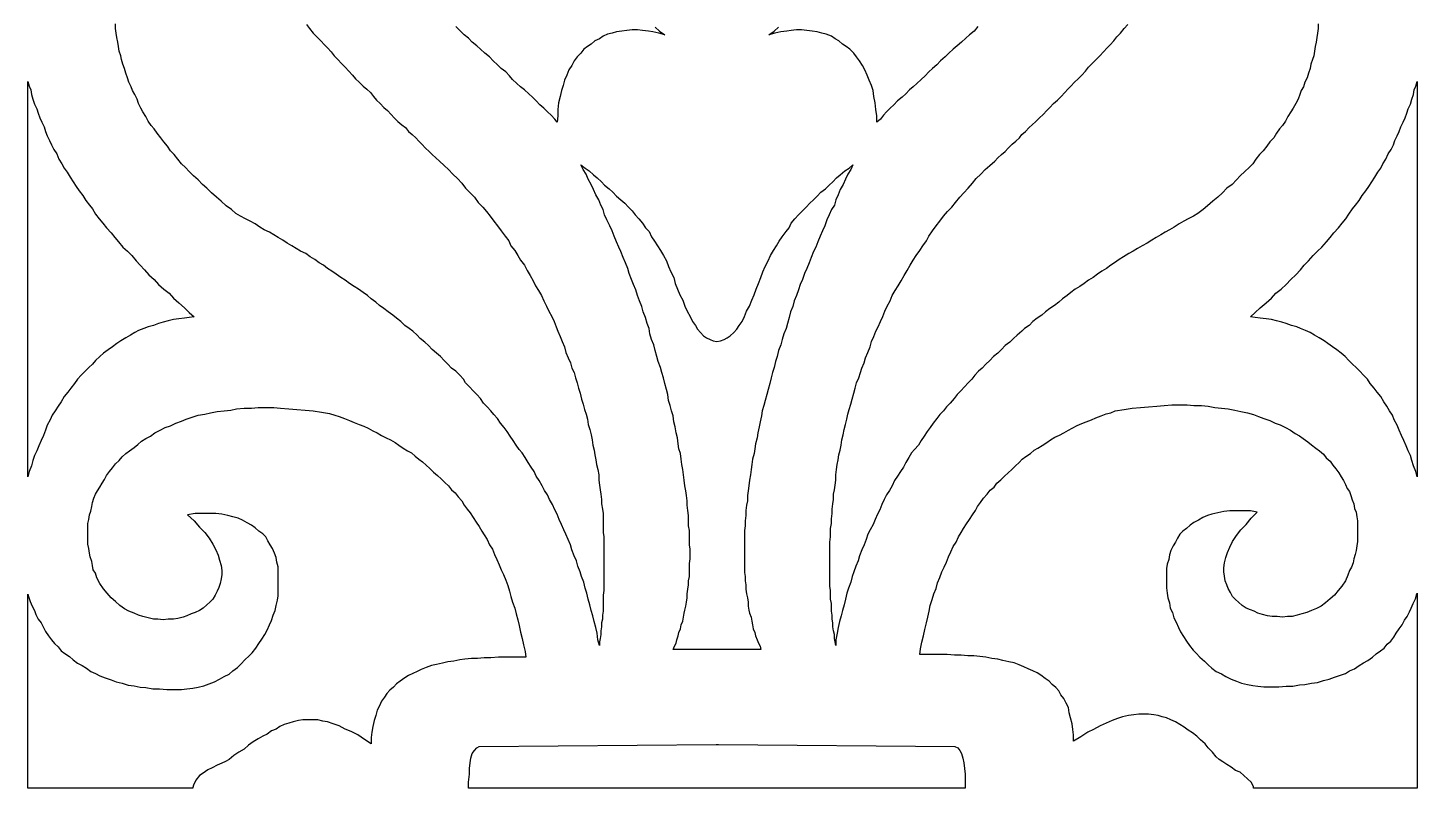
# Model space of a CAD drawing. Extents: x -372 to 372, y -358 to 358.
# Drawn here: x 242.8 to 312.5, y 75.3 to 113.5 of the extents above; entities that cross this region are included whole.
import ezdxf

# ---------------------------------------------------------------- set-up
doc = ezdxf.new("R2010")
doc.units = 0
doc.layers.add('LAYER_1', color=18, linetype='CONTINUOUS')

msp = doc.modelspace()

# ---------------------------------------------------------------- linework, layer by layer
at = {"layer": 'LAYER_1'}
for points in [[(256.803, 113.636), (256.952, 113.441), (257.138, 113.214), (257.325, 113.019), (257.511, 112.825), (257.697, 112.63), (257.846, 112.468), (258.033, 112.273), (258.182, 112.079), (258.368, 111.884), (258.554, 111.69), (258.741, 111.495), (258.927, 111.3), (259.113, 111.106), (259.262, 110.911), (259.449, 110.749), (259.635, 110.554), (259.821, 110.392), (260.008, 110.23), (260.157, 110.036), (260.306, 109.841), (260.492, 109.679), (260.678, 109.484), (260.865, 109.322), (261.051, 109.127), (261.2, 108.965), (261.386, 108.771), (261.573, 108.608), (261.759, 108.479), (261.908, 108.284), (262.094, 108.122), (262.281, 107.96), (262.43, 107.798), (262.579, 107.635), (262.765, 107.441), (262.951, 107.279), (263.101, 107.117), (263.287, 106.954), (263.473, 106.792), (263.697, 106.565), (263.92, 106.371), (264.144, 106.144), (264.367, 105.917), (264.591, 105.69), (264.777, 105.43), (265.001, 105.203), (265.225, 104.976), (265.411, 104.717), (265.634, 104.49), (265.821, 104.262), (266.007, 104.035), (266.193, 103.776), (266.38, 103.549), (266.566, 103.29), (266.752, 103.03), (266.939, 102.803), (267.05, 102.544), (267.237, 102.317), (267.386, 102.057), (267.535, 101.83), (267.721, 101.571), (267.87, 101.311), (268.019, 101.052), (268.168, 100.792), (268.28, 100.533), (268.429, 100.306), (268.578, 100.046), (268.69, 99.787), (268.839, 99.527), (268.951, 99.268), (269.1, 99.008), (269.212, 98.749), (269.323, 98.489), (269.398, 98.262), (269.51, 98.003), (269.622, 97.744), (269.733, 97.484), (269.808, 97.192), (269.92, 96.933), (270.031, 96.673), (270.106, 96.414), (270.218, 96.187), (270.292, 95.927), (270.367, 95.668), (270.441, 95.408), (270.516, 95.149), (270.59, 94.857), (270.665, 94.598), (270.739, 94.338), (270.814, 94.111), (270.888, 93.852), (270.926, 93.592), (271, 93.333), (271.075, 93.073), (271.112, 92.814), (271.149, 92.554), (271.224, 92.295), (271.261, 92.068), (271.298, 91.808), (271.336, 91.581), (271.41, 91.322), (271.447, 91.062), (271.447, 90.803), (271.485, 90.543), (271.522, 90.316), (271.559, 90.089), (271.596, 89.83), (271.596, 89.603), (271.634, 89.343), (271.671, 89.116), (271.671, 88.857), (271.671, 88.63), (271.671, 88.37), (271.671, 88.176), (271.708, 87.949), (271.708, 87.689), (271.708, 87.462), (271.708, 87.235), (271.708, 87.008), (271.708, 86.781), (271.708, 86.554), (271.708, 86.327), (271.708, 86.133), (271.708, 85.906), (271.708, 85.679), (271.708, 85.484), (271.708, 85.257), (271.671, 85.03), (271.671, 84.835), (271.671, 84.608), (271.671, 84.414), (271.671, 84.219), (271.634, 84.025), (271.634, 83.83), (271.596, 83.635), (271.596, 83.441), (271.559, 83.246), (271.559, 83.052), (271.522, 82.857), (271.485, 82.695), (271.485, 82.5), (271.41, 82.792), (271.373, 83.116), (271.298, 83.408), (271.224, 83.7), (271.149, 83.992), (271.075, 84.252), (271, 84.543), (270.926, 84.835), (270.851, 85.127), (270.777, 85.387), (270.702, 85.679), (270.59, 85.97), (270.516, 86.198), (270.404, 86.489), (270.33, 86.749), (270.218, 87.008), (270.106, 87.3), (270.031, 87.56), (269.92, 87.819), (269.808, 88.079), (269.696, 88.306), (269.584, 88.565), (269.473, 88.825), (269.361, 89.084), (269.249, 89.311), (269.137, 89.571), (268.988, 89.83), (268.876, 90.057), (268.727, 90.284), (268.615, 90.511), (268.466, 90.771), (268.317, 90.998), (268.206, 91.225), (268.057, 91.452), (267.907, 91.679), (267.758, 91.938), (267.609, 92.165), (267.46, 92.327), (267.311, 92.554), (267.162, 92.781), (267.013, 93.008), (266.864, 93.235), (266.715, 93.43), (266.529, 93.657), (266.38, 93.884), (266.193, 94.079), (266.044, 94.273), (265.858, 94.468), (265.672, 94.662), (265.523, 94.889), (265.336, 95.084), (265.15, 95.279), (264.964, 95.473), (264.777, 95.668), (264.666, 95.862), (264.479, 96.057), (264.293, 96.252), (264.069, 96.414), (263.883, 96.608), (263.697, 96.803), (263.51, 96.998), (263.324, 97.16), (263.101, 97.354), (262.914, 97.549), (262.728, 97.711), (262.504, 97.906), (262.355, 98.068), (262.132, 98.262), (261.945, 98.392), (261.722, 98.554), (261.535, 98.749), (261.312, 98.911), (261.126, 99.073), (260.902, 99.235), (260.678, 99.398), (260.455, 99.56), (260.269, 99.722), (260.045, 99.884), (259.859, 100.046), (259.635, 100.208), (259.411, 100.371), (259.188, 100.5), (258.964, 100.662), (258.741, 100.825), (258.517, 100.954), (258.294, 101.117), (258.07, 101.279), (257.846, 101.408), (257.66, 101.571), (257.437, 101.7), (257.213, 101.862), (256.989, 101.992), (256.766, 102.154), (256.505, 102.284), (256.281, 102.414), (256.058, 102.544), (255.834, 102.673), (255.611, 102.835), (255.387, 102.965), (255.163, 103.095), (254.94, 103.225), (254.679, 103.354), (254.455, 103.484), (254.232, 103.646), (253.971, 103.776), (253.747, 103.906), (253.487, 104.035), (253.263, 104.165), (253.039, 104.36), (252.779, 104.554), (252.518, 104.781), (252.294, 104.976), (252.033, 105.203), (251.81, 105.43), (251.586, 105.625), (251.363, 105.852), (251.139, 106.046), (250.915, 106.273), (250.729, 106.468), (250.543, 106.663), (250.357, 106.89), (250.17, 107.117), (249.984, 107.311), (249.835, 107.538), (249.649, 107.765), (249.5, 107.96), (249.313, 108.187), (249.164, 108.414), (249.015, 108.576), (248.866, 108.803), (248.754, 109.03), (248.605, 109.257), (248.493, 109.452), (248.382, 109.679), (248.307, 109.906), (248.195, 110.133), (248.084, 110.327), (248.009, 110.522), (247.897, 110.749), (247.823, 110.976), (247.748, 111.203), (247.674, 111.43), (247.599, 111.657), (247.525, 111.884), (247.487, 112.079), (247.413, 112.306), (247.376, 112.533), (247.338, 112.76), (247.301, 112.987), (247.264, 113.214), (247.226, 113.441), (247.226, 113.668)], [(274.279, 113.506), (274.503, 113.311), (274.764, 113.117), (274.466, 113.214), (274.168, 113.279), (273.944, 113.311), (273.646, 113.344), (273.385, 113.376), (273.124, 113.376), (272.863, 113.344), (272.603, 113.311), (272.342, 113.279), (272.118, 113.214), (271.895, 113.149), (271.671, 113.052), (271.485, 112.922), (271.261, 112.825), (271.075, 112.663), (270.888, 112.533), (270.702, 112.403), (270.553, 112.208), (270.367, 112.014), (270.218, 111.819), (270.106, 111.592), (269.957, 111.365), (269.845, 111.106), (269.733, 110.846), (269.659, 110.587), (269.584, 110.327), (269.51, 110.036), (269.435, 109.711), (269.398, 109.387), (269.398, 109.063), (269.361, 108.738), (269.249, 108.9), (269.063, 109.095), (268.876, 109.257), (268.69, 109.452), (268.504, 109.614), (268.317, 109.808), (268.131, 110.003), (267.945, 110.165), (267.721, 110.36), (267.535, 110.522), (267.349, 110.684), (267.125, 110.879), (266.976, 111.073), (266.79, 111.268), (266.566, 111.43), (266.38, 111.625), (266.156, 111.819), (265.97, 112.014), (265.746, 112.208), (265.523, 112.403), (265.336, 112.565), (265.113, 112.76), (264.926, 112.954), (264.703, 113.117), (264.517, 113.311), (264.293, 113.538)], [(290.452, 113.538), (290.265, 113.311), (290.042, 113.117), (289.855, 112.954), (289.632, 112.76), (289.408, 112.565), (289.222, 112.403), (288.998, 112.208), (288.812, 112.014), (288.588, 111.819), (288.402, 111.625), (288.179, 111.43), (287.992, 111.268), (287.806, 111.073), (287.62, 110.879), (287.396, 110.684), (287.21, 110.522), (287.023, 110.36), (286.837, 110.165), (286.651, 110.003), (286.427, 109.808), (286.241, 109.614), (286.055, 109.452), (285.868, 109.257), (285.719, 109.095), (285.57, 108.9), (285.384, 108.738), (285.384, 109.063), (285.347, 109.387), (285.309, 109.711), (285.235, 110.036), (285.198, 110.327), (285.123, 110.587), (285.011, 110.846), (284.899, 111.106), (284.788, 111.365), (284.676, 111.592), (284.527, 111.819), (284.378, 112.014), (284.229, 112.208), (284.042, 112.403), (283.856, 112.533), (283.67, 112.663), (283.483, 112.825), (283.297, 112.922), (283.111, 113.052), (282.85, 113.149), (282.626, 113.214), (282.403, 113.279), (282.142, 113.311), (281.881, 113.344), (281.62, 113.376), (281.359, 113.376), (281.099, 113.344), (280.875, 113.311), (280.577, 113.279), (280.279, 113.214), (279.981, 113.117), (280.242, 113.311), (280.465, 113.506)], [(307.518, 113.668), (307.518, 113.441), (307.481, 113.214), (307.444, 112.987), (307.406, 112.76), (307.369, 112.533), (307.332, 112.306), (307.295, 112.079), (307.22, 111.884), (307.145, 111.657), (307.108, 111.43), (307.034, 111.203), (306.959, 110.976), (306.847, 110.749), (306.773, 110.522), (306.661, 110.327), (306.587, 110.133), (306.512, 109.906), (306.4, 109.679), (306.251, 109.452), (306.139, 109.257), (305.99, 109.03), (305.879, 108.803), (305.729, 108.576), (305.58, 108.414), (305.431, 108.187), (305.282, 107.96), (305.096, 107.765), (304.947, 107.538), (304.761, 107.311), (304.574, 107.117), (304.388, 106.89), (304.239, 106.663), (304.053, 106.468), (303.829, 106.273), (303.605, 106.046), (303.419, 105.852), (303.196, 105.625), (302.935, 105.43), (302.711, 105.203), (302.488, 104.976), (302.227, 104.781), (301.966, 104.554), (301.742, 104.36), (301.481, 104.165), (301.258, 104.035), (300.997, 103.906), (300.773, 103.776), (300.55, 103.646), (300.289, 103.484), (300.065, 103.354), (299.842, 103.225), (299.618, 103.095), (299.395, 102.965), (299.171, 102.835), (298.948, 102.673), (298.687, 102.544), (298.463, 102.414), (298.24, 102.284), (298.016, 102.154), (297.755, 101.992), (297.532, 101.862), (297.308, 101.7), (297.122, 101.571), (296.898, 101.408), (296.675, 101.279), (296.451, 101.117), (296.227, 100.954), (296.004, 100.825), (295.78, 100.662), (295.557, 100.5), (295.333, 100.371), (295.109, 100.208), (294.923, 100.046), (294.7, 99.884), (294.513, 99.722), (294.29, 99.56), (294.066, 99.398), (293.843, 99.235), (293.656, 99.073), (293.433, 98.911), (293.209, 98.749), (293.023, 98.554), (292.799, 98.392), (292.65, 98.262), (292.427, 98.068), (292.24, 97.906), (292.054, 97.711), (291.83, 97.549), (291.644, 97.354), (291.458, 97.16), (291.234, 96.998), (291.048, 96.803), (290.861, 96.608), (290.675, 96.414), (290.489, 96.252), (290.303, 96.057), (290.153, 95.862), (289.967, 95.668), (289.781, 95.473), (289.595, 95.279), (289.408, 95.084), (289.259, 94.889), (289.073, 94.662), (288.887, 94.468), (288.738, 94.273), (288.551, 94.079), (288.402, 93.884), (288.216, 93.657), (288.067, 93.43), (287.918, 93.235), (287.769, 93.008), (287.62, 92.781), (287.471, 92.554), (287.284, 92.327), (287.135, 92.165), (286.986, 91.938), (286.837, 91.679), (286.725, 91.452), (286.576, 91.225), (286.427, 90.998), (286.278, 90.771), (286.166, 90.511), (286.017, 90.284), (285.868, 90.057), (285.756, 89.83), (285.645, 89.571), (285.533, 89.311), (285.421, 89.084), (285.309, 88.825), (285.198, 88.565), (285.048, 88.306), (284.937, 88.079), (284.862, 87.819), (284.75, 87.56), (284.639, 87.3), (284.527, 87.008), (284.452, 86.749), (284.34, 86.489), (284.229, 86.198), (284.154, 85.97), (284.08, 85.679), (283.968, 85.387), (283.893, 85.127), (283.819, 84.835), (283.744, 84.543), (283.67, 84.252), (283.595, 83.992), (283.521, 83.7), (283.446, 83.408), (283.409, 83.116), (283.334, 82.792), (283.334, 82.5), (283.297, 82.695), (283.26, 82.857), (283.26, 83.052), (283.223, 83.246), (283.185, 83.441), (283.185, 83.635), (283.148, 83.83), (283.148, 84.025), (283.111, 84.219), (283.111, 84.414), (283.111, 84.608), (283.074, 84.835), (283.074, 85.03), (283.074, 85.257), (283.036, 85.484), (283.036, 85.679), (283.036, 85.906), (283.036, 86.133), (283.036, 86.327), (283.036, 86.554), (283.036, 86.781), (283.036, 87.008), (283.036, 87.235), (283.036, 87.462), (283.036, 87.689), (283.074, 87.949), (283.074, 88.176), (283.074, 88.37), (283.111, 88.63), (283.111, 88.857), (283.148, 89.116), (283.148, 89.343), (283.185, 89.603), (283.223, 89.83), (283.223, 90.089), (283.26, 90.316), (283.297, 90.543), (283.334, 90.803), (283.334, 91.062), (283.372, 91.322), (283.409, 91.581), (283.446, 91.808), (283.483, 92.068), (283.558, 92.295), (283.595, 92.554), (283.632, 92.814), (283.707, 93.073), (283.744, 93.333), (283.819, 93.592), (283.893, 93.852), (283.931, 94.111), (284.005, 94.338), (284.08, 94.598), (284.154, 94.857), (284.229, 95.149), (284.303, 95.408), (284.378, 95.668), (284.49, 95.927), (284.564, 96.187), (284.639, 96.414), (284.75, 96.673), (284.825, 96.933), (284.937, 97.192), (285.048, 97.484), (285.123, 97.744), (285.235, 98.003), (285.347, 98.262), (285.458, 98.489), (285.57, 98.749), (285.682, 99.008), (285.794, 99.268), (285.906, 99.527), (286.055, 99.787), (286.166, 100.046), (286.315, 100.306), (286.464, 100.533), (286.614, 100.792), (286.763, 101.052), (286.912, 101.311), (287.061, 101.571), (287.21, 101.83), (287.359, 102.057), (287.545, 102.317), (287.694, 102.544), (287.88, 102.803), (287.992, 103.03), (288.179, 103.29), (288.365, 103.549), (288.551, 103.776), (288.738, 104.035), (288.924, 104.262), (289.147, 104.49), (289.334, 104.717), (289.557, 104.976), (289.744, 105.203), (289.967, 105.43), (290.191, 105.69), (290.377, 105.917), (290.601, 106.144), (290.824, 106.371), (291.048, 106.565), (291.309, 106.792), (291.458, 106.954), (291.644, 107.117), (291.83, 107.279), (291.979, 107.441), (292.166, 107.635), (292.352, 107.798), (292.538, 107.96), (292.65, 108.122), (292.836, 108.284), (293.023, 108.479), (293.172, 108.608), (293.358, 108.771), (293.544, 108.965), (293.731, 109.127), (293.917, 109.322), (294.066, 109.484), (294.252, 109.679), (294.439, 109.841), (294.625, 110.036), (294.811, 110.23), (294.96, 110.392), (295.109, 110.554), (295.296, 110.749), (295.482, 110.911), (295.668, 111.106), (295.855, 111.3), (296.004, 111.495), (296.19, 111.69), (296.376, 111.884), (296.563, 112.079), (296.749, 112.273), (296.935, 112.468), (297.084, 112.63), (297.271, 112.825), (297.42, 113.019), (297.606, 113.214), (297.792, 113.441), (297.979, 113.636)]]:
    msp.add_lwpolyline(points, dxfattribs=at)
for points in [[(242.904, 110.554), (242.978, 110.36), (243.016, 110.133), (243.09, 109.906), (243.165, 109.646), (243.277, 109.419), (243.351, 109.192), (243.426, 108.965), (243.537, 108.738), (243.649, 108.511), (243.724, 108.284), (243.798, 108.057), (243.91, 107.83), (244.022, 107.603), (244.134, 107.376), (244.283, 107.149), (244.394, 106.89), (244.544, 106.663), (244.655, 106.435), (244.804, 106.241), (244.953, 105.981), (245.102, 105.754), (245.252, 105.527), (245.401, 105.3), (245.587, 105.073), (245.736, 104.814), (245.922, 104.587), (246.071, 104.392), (246.22, 104.133), (246.407, 103.906), (246.593, 103.679), (246.779, 103.452), (247.003, 103.192), (247.189, 102.965), (247.376, 102.738), (247.599, 102.479), (247.823, 102.284), (248.046, 102.057), (248.27, 101.798), (248.456, 101.571), (248.68, 101.344), (248.903, 101.084), (249.164, 100.857), (249.388, 100.598), (249.649, 100.371), (249.909, 100.176), (250.133, 99.917), (250.394, 99.689), (250.692, 99.43), (250.915, 99.203), (251.176, 98.976), (250.915, 98.944), (250.692, 98.911), (250.394, 98.879), (250.133, 98.846), (249.872, 98.781), (249.611, 98.717), (249.388, 98.652), (249.127, 98.554), (248.866, 98.489), (248.642, 98.392), (248.382, 98.295), (248.195, 98.198), (247.972, 98.068), (247.748, 97.938), (247.487, 97.776), (247.301, 97.646), (247.077, 97.484), (246.854, 97.322), (246.63, 97.16), (246.444, 96.998), (246.22, 96.803), (246.071, 96.608), (245.885, 96.446), (245.699, 96.252), (245.512, 96.057), (245.326, 95.862), (245.177, 95.635), (244.991, 95.408), (244.842, 95.214), (244.655, 94.987), (244.506, 94.727), (244.357, 94.5), (244.208, 94.273), (244.059, 94.046), (243.947, 93.819), (243.798, 93.56), (243.724, 93.3), (243.612, 93.041), (243.5, 92.781), (243.388, 92.522), (243.277, 92.262), (243.165, 92.035), (243.09, 91.776), (243.016, 91.516), (242.904, 91.225), (242.83, 90.967), (242.83, 110.781)], [(312.474, 90.967), (312.4, 91.225), (312.288, 91.516), (312.213, 91.776), (312.139, 92.035), (312.027, 92.262), (311.915, 92.522), (311.803, 92.781), (311.692, 93.041), (311.58, 93.3), (311.468, 93.56), (311.319, 93.819), (311.244, 94.046), (311.095, 94.273), (310.946, 94.5), (310.797, 94.727), (310.648, 94.987), (310.462, 95.214), (310.313, 95.408), (310.126, 95.635), (309.977, 95.862), (309.791, 96.057), (309.605, 96.252), (309.418, 96.446), (309.232, 96.608), (309.046, 96.803), (308.86, 96.998), (308.673, 97.16), (308.45, 97.322), (308.226, 97.484), (308.003, 97.646), (307.816, 97.776), (307.555, 97.938), (307.332, 98.068), (307.108, 98.198), (306.885, 98.295), (306.624, 98.392), (306.437, 98.489), (306.177, 98.554), (305.916, 98.652), (305.692, 98.717), (305.431, 98.781), (305.171, 98.846), (304.91, 98.879), (304.612, 98.911), (304.351, 98.944), (304.127, 98.976), (304.351, 99.203), (304.612, 99.43), (304.91, 99.689), (305.171, 99.917), (305.394, 100.176), (305.655, 100.371), (305.916, 100.598), (306.139, 100.857), (306.4, 101.084), (306.624, 101.344), (306.81, 101.571), (307.034, 101.798), (307.257, 102.057), (307.481, 102.284), (307.704, 102.479), (307.928, 102.738), (308.114, 102.965), (308.301, 103.192), (308.524, 103.452), (308.71, 103.679), (308.897, 103.906), (309.046, 104.133), (309.232, 104.392), (309.381, 104.587), (309.568, 104.814), (309.717, 105.073), (309.903, 105.3), (310.052, 105.527), (310.201, 105.754), (310.35, 105.981), (310.499, 106.241), (310.648, 106.435), (310.76, 106.663), (310.909, 106.89), (311.021, 107.149), (311.17, 107.376), (311.282, 107.603), (311.356, 107.83), (311.468, 108.057), (311.58, 108.284), (311.654, 108.511), (311.766, 108.738), (311.878, 108.965), (311.952, 109.192), (312.027, 109.419), (312.139, 109.646), (312.213, 109.906), (312.288, 110.133), (312.325, 110.36), (312.4, 110.554), (312.474, 110.781)], [(284.08, 106.371), (283.931, 106.144), (283.819, 105.884), (283.707, 105.625), (283.558, 105.365), (283.446, 105.106), (283.334, 104.846), (283.26, 104.587), (283.111, 104.36), (282.999, 104.1), (282.887, 103.841), (282.775, 103.549), (282.664, 103.29), (282.552, 103.03), (282.44, 102.738), (282.328, 102.479), (282.216, 102.252), (282.105, 101.96), (281.993, 101.7), (281.881, 101.408), (281.769, 101.149), (281.658, 100.857), (281.546, 100.598), (281.471, 100.338), (281.359, 100.046), (281.248, 99.787), (281.173, 99.495), (281.061, 99.235), (280.987, 98.944), (280.912, 98.652), (280.838, 98.392), (280.726, 98.133), (280.651, 97.841), (280.577, 97.581), (280.465, 97.289), (280.391, 96.998), (280.316, 96.738), (280.242, 96.446), (280.167, 96.187), (280.092, 95.927), (280.018, 95.635), (279.943, 95.344), (279.869, 95.084), (279.794, 94.792), (279.72, 94.533), (279.645, 94.273), (279.608, 94.014), (279.534, 93.722), (279.496, 93.462), (279.422, 93.171), (279.384, 92.911), (279.31, 92.619), (279.273, 92.36), (279.235, 92.133), (279.161, 91.841), (279.124, 91.581), (279.086, 91.322), (279.049, 91.062), (279.012, 90.803), (278.975, 90.511), (278.937, 90.252), (278.9, 90.025), (278.9, 89.765), (278.863, 89.538), (278.826, 89.279), (278.826, 89.019), (278.788, 88.76), (278.788, 88.5), (278.751, 88.273), (278.751, 88.046), (278.751, 87.819), (278.751, 87.56), (278.751, 87.333), (278.751, 87.106), (278.751, 86.846), (278.751, 86.619), (278.751, 86.392), (278.751, 86.165), (278.788, 85.97), (278.788, 85.743), (278.826, 85.549), (278.826, 85.322), (278.863, 85.095), (278.9, 84.9), (278.937, 84.673), (278.937, 84.479), (278.975, 84.284), (279.012, 84.122), (279.086, 83.927), (279.124, 83.733), (279.161, 83.538), (279.198, 83.343), (279.273, 83.149), (279.31, 82.987), (279.384, 82.792), (279.459, 82.63), (279.534, 82.468), (279.571, 82.306), (275.174, 82.306), (275.248, 82.468), (275.323, 82.63), (275.36, 82.792), (275.435, 82.987), (275.472, 83.149), (275.546, 83.343), (275.584, 83.538), (275.658, 83.733), (275.695, 83.927), (275.733, 84.122), (275.77, 84.284), (275.807, 84.479), (275.844, 84.673), (275.882, 84.9), (275.882, 85.095), (275.919, 85.322), (275.956, 85.549), (275.956, 85.743), (275.994, 85.97), (275.994, 86.165), (275.994, 86.392), (275.994, 86.619), (276.031, 86.846), (276.031, 87.106), (276.031, 87.333), (275.994, 87.56), (275.994, 87.819), (275.994, 88.046), (275.994, 88.273), (275.956, 88.5), (275.956, 88.76), (275.956, 89.019), (275.919, 89.279), (275.882, 89.538), (275.882, 89.765), (275.844, 90.025), (275.807, 90.252), (275.77, 90.511), (275.733, 90.803), (275.695, 91.062), (275.658, 91.322), (275.621, 91.581), (275.584, 91.841), (275.546, 92.133), (275.472, 92.36), (275.435, 92.619), (275.397, 92.911), (275.323, 93.171), (275.286, 93.462), (275.211, 93.722), (275.174, 94.014), (275.099, 94.273), (275.025, 94.533), (274.95, 94.792), (274.913, 95.084), (274.838, 95.344), (274.764, 95.635), (274.689, 95.927), (274.615, 96.187), (274.54, 96.446), (274.428, 96.738), (274.354, 96.998), (274.279, 97.289), (274.205, 97.581), (274.093, 97.841), (274.019, 98.133), (273.981, 98.392), (273.87, 98.652), (273.795, 98.944), (273.683, 99.235), (273.609, 99.495), (273.497, 99.787), (273.385, 100.046), (273.311, 100.338), (273.199, 100.598), (273.087, 100.857), (272.975, 101.149), (272.901, 101.408), (272.789, 101.7), (272.677, 101.96), (272.565, 102.252), (272.454, 102.479), (272.342, 102.738), (272.23, 103.03), (272.118, 103.29), (272.006, 103.549), (271.857, 103.841), (271.746, 104.1), (271.671, 104.36), (271.559, 104.587), (271.447, 104.846), (271.298, 105.106), (271.187, 105.365), (271.075, 105.625), (270.926, 105.884), (270.814, 106.144), (270.665, 106.371), (270.553, 106.598), (270.777, 106.435), (270.963, 106.306), (271.187, 106.111), (271.373, 105.949), (271.596, 105.754), (271.746, 105.592), (271.969, 105.398), (272.155, 105.235), (272.342, 105.041), (272.565, 104.846), (272.752, 104.684), (272.938, 104.49), (273.124, 104.295), (273.273, 104.1), (273.46, 103.906), (273.646, 103.679), (273.795, 103.452), (273.981, 103.257), (274.093, 102.998), (274.242, 102.771), (274.391, 102.544), (274.54, 102.317), (274.689, 102.057), (274.838, 101.798), (274.95, 101.506), (275.062, 101.246), (275.211, 100.954), (275.286, 100.662), (275.397, 100.371), (275.509, 100.079), (275.658, 99.819), (275.77, 99.527), (275.882, 99.268), (276.031, 99.008), (276.143, 98.749), (276.292, 98.554), (276.403, 98.36), (276.552, 98.198), (276.702, 98.035), (276.851, 97.938), (277.037, 97.841), (277.186, 97.776), (277.372, 97.744), (277.559, 97.776), (277.745, 97.841), (277.894, 97.938), (278.043, 98.035), (278.229, 98.198), (278.378, 98.36), (278.49, 98.554), (278.639, 98.749), (278.751, 99.008), (278.863, 99.268), (279.012, 99.527), (279.124, 99.819), (279.235, 100.079), (279.347, 100.371), (279.459, 100.662), (279.571, 100.954), (279.683, 101.246), (279.794, 101.506), (279.943, 101.798), (280.055, 102.057), (280.204, 102.317), (280.353, 102.544), (280.502, 102.771), (280.651, 102.998), (280.838, 103.257), (280.987, 103.452), (281.099, 103.679), (281.285, 103.906), (281.471, 104.1), (281.658, 104.295), (281.844, 104.49), (282.03, 104.684), (282.216, 104.846), (282.403, 105.041), (282.589, 105.235), (282.813, 105.398), (282.999, 105.592), (283.185, 105.754), (283.372, 105.949), (283.558, 106.111), (283.782, 106.306), (284.005, 106.435), (284.191, 106.598)], [(255.499, 94.403), (255.909, 94.371), (256.319, 94.338), (256.729, 94.306), (257.138, 94.273), (257.548, 94.208), (257.958, 94.144), (258.219, 94.046), (258.443, 93.981), (258.703, 93.884), (258.964, 93.787), (259.188, 93.689), (259.449, 93.592), (259.672, 93.495), (259.896, 93.398), (260.119, 93.268), (260.343, 93.171), (260.567, 93.041), (260.79, 92.911), (261.014, 92.814), (261.237, 92.684), (261.424, 92.554), (261.647, 92.392), (261.871, 92.262), (262.057, 92.165), (262.243, 92.003), (262.43, 91.841), (262.616, 91.711), (262.802, 91.549), (262.989, 91.387), (263.175, 91.192), (263.361, 91.03), (263.548, 90.868), (263.734, 90.673), (263.92, 90.511), (264.069, 90.316), (264.256, 90.154), (264.405, 89.96), (264.591, 89.765), (264.703, 89.538), (264.852, 89.343), (265.001, 89.149), (265.15, 88.922), (265.299, 88.695), (265.448, 88.468), (265.597, 88.241), (265.709, 88.046), (265.858, 87.819), (265.97, 87.56), (266.119, 87.333), (266.231, 87.073), (266.342, 86.814), (266.454, 86.554), (266.566, 86.295), (266.678, 86.068), (266.79, 85.776), (266.901, 85.516), (266.976, 85.225), (267.05, 84.965), (267.125, 84.673), (267.237, 84.381), (267.311, 84.089), (267.386, 83.797), (267.46, 83.506), (267.535, 83.181), (267.609, 82.857), (267.684, 82.533), (267.758, 82.208), (267.796, 81.916), (266.417, 81.916), (266.044, 81.884), (265.709, 81.884), (265.374, 81.852), (265.075, 81.852), (264.74, 81.819), (264.479, 81.787), (264.181, 81.722), (263.883, 81.689), (263.622, 81.625), (263.324, 81.56), (263.063, 81.495), (262.802, 81.397), (262.542, 81.3), (262.355, 81.203), (262.132, 81.106), (261.908, 81.008), (261.722, 80.879), (261.498, 80.716), (261.312, 80.587), (261.163, 80.424), (260.977, 80.262), (260.827, 80.1), (260.716, 79.906), (260.567, 79.711), (260.455, 79.484), (260.343, 79.257), (260.269, 78.997), (260.194, 78.738), (260.119, 78.446), (260.082, 78.154), (260.045, 77.895), (260.045, 77.57), (259.71, 77.797), (259.374, 78.024), (259.039, 78.187), (258.741, 78.316), (258.443, 78.479), (258.145, 78.576), (257.846, 78.673), (257.623, 78.706), (257.362, 78.77), (256.617, 78.77), (256.393, 78.738), (256.132, 78.673), (255.909, 78.608), (255.685, 78.543), (255.462, 78.446), (255.275, 78.316), (255.052, 78.219), (254.828, 78.057), (254.605, 77.96), (254.381, 77.83), (254.12, 77.668), (253.897, 77.506), (253.673, 77.311), (253.412, 77.149), (253.151, 76.987), (252.928, 76.792), (252.741, 76.695), (252.555, 76.597), (252.331, 76.5), (252.071, 76.37), (251.847, 76.273), (251.623, 76.111), (251.437, 75.981), (251.251, 75.754), (251.139, 75.495), (251.097, 75.383), (251.102, 75.352), (242.831, 75.352), (242.831, 75.383), (242.831, 85.075), (242.867, 84.965), (242.941, 84.706), (243.053, 84.479), (243.165, 84.252), (243.239, 84.057), (243.351, 83.83), (243.5, 83.635), (243.612, 83.408), (243.724, 83.214), (243.873, 82.987), (244.022, 82.792), (244.171, 82.597), (244.357, 82.435), (244.506, 82.241), (244.693, 82.111), (244.916, 81.949), (245.102, 81.787), (245.326, 81.625), (245.55, 81.495), (245.773, 81.365), (245.997, 81.203), (246.22, 81.106), (246.444, 80.976), (246.705, 80.879), (247.003, 80.781), (247.264, 80.684), (247.562, 80.619), (247.86, 80.522), (248.158, 80.489), (248.456, 80.424), (248.754, 80.392), (249.09, 80.327), (249.425, 80.327), (249.798, 80.295), (250.543, 80.295), (250.804, 80.327), (251.102, 80.36), (251.363, 80.424), (251.661, 80.489), (251.922, 80.587), (252.182, 80.684), (252.443, 80.814), (252.667, 80.943), (252.928, 81.073), (253.114, 81.235), (253.338, 81.397), (253.524, 81.592), (253.71, 81.787), (253.934, 81.981), (254.083, 82.143), (254.269, 82.37), (254.418, 82.597), (254.567, 82.825), (254.716, 83.052), (254.828, 83.279), (254.94, 83.538), (255.052, 83.765), (255.126, 84.025), (255.238, 84.252), (255.275, 84.511), (255.35, 84.77), (255.387, 84.998), (255.387, 85.257), (255.387, 85.516), (255.387, 85.776), (255.387, 86.003), (255.387, 86.23), (255.387, 86.457), (255.313, 86.684), (255.275, 86.911), (255.201, 87.138), (255.089, 87.365), (254.977, 87.56), (254.865, 87.754), (254.754, 87.949), (254.605, 88.111), (254.418, 88.241), (254.232, 88.403), (254.046, 88.533), (253.822, 88.662), (253.598, 88.792), (253.375, 88.889), (253.114, 88.954), (252.853, 89.019), (252.555, 89.084), (252.257, 89.116), (251.214, 89.116), (250.841, 89.052), (251.176, 88.76), (251.437, 88.435), (251.698, 88.176), (251.922, 87.884), (252.108, 87.592), (252.257, 87.3), (252.369, 87.041), (252.443, 86.781), (252.518, 86.522), (252.555, 86.262), (252.555, 86.068), (252.518, 85.841), (252.481, 85.614), (252.406, 85.419), (252.331, 85.225), (252.22, 85.03), (252.108, 84.835), (251.959, 84.673), (251.81, 84.543), (251.623, 84.381), (251.437, 84.252), (251.214, 84.154), (251.027, 84.089), (250.804, 83.992), (250.617, 83.927), (250.357, 83.862), (250.133, 83.83), (249.872, 83.83), (249.611, 83.797), (249.35, 83.83), (249.127, 83.83), (248.866, 83.895), (248.605, 83.96), (248.382, 84.025), (248.158, 84.122), (247.897, 84.219), (247.674, 84.349), (247.45, 84.511), (247.226, 84.706), (247.003, 84.9), (246.817, 85.127), (246.63, 85.354), (246.444, 85.614), (246.295, 85.906), (246.22, 86.133), (246.109, 86.295), (246.071, 86.522), (246.034, 86.716), (245.96, 86.943), (245.922, 87.138), (245.885, 87.365), (245.848, 87.592), (245.848, 87.787), (245.848, 88.014), (245.848, 88.208), (245.848, 88.403), (245.848, 88.63), (245.885, 88.825), (245.922, 89.052), (245.997, 89.246), (246.034, 89.473), (246.071, 89.668), (246.146, 89.895), (246.22, 90.089), (246.332, 90.252), (246.444, 90.446), (246.556, 90.641), (246.668, 90.835), (246.779, 91.03), (246.928, 91.225), (247.077, 91.419), (247.226, 91.614), (247.413, 91.776), (247.562, 91.971), (247.748, 92.133), (247.934, 92.262), (248.158, 92.425), (248.344, 92.587), (248.531, 92.749), (248.754, 92.879), (248.978, 93.008), (249.201, 93.171), (249.462, 93.3), (249.723, 93.43), (249.984, 93.527), (250.245, 93.657), (250.543, 93.754), (250.766, 93.852), (251.065, 93.949), (251.363, 94.046), (251.698, 94.111), (251.996, 94.176), (252.331, 94.241), (252.667, 94.273), (253.002, 94.306), (253.3, 94.371), (253.673, 94.403), (254.046, 94.403), (254.381, 94.435), (255.163, 94.435)], [(301.287, 94.536), (301.66, 94.536), (301.995, 94.504), (302.33, 94.439), (302.666, 94.406), (303.001, 94.374), (303.336, 94.309), (303.634, 94.244), (303.97, 94.179), (304.268, 94.082), (304.529, 93.985), (304.79, 93.887), (305.088, 93.79), (305.349, 93.66), (305.609, 93.563), (305.87, 93.433), (306.131, 93.304), (306.355, 93.141), (306.578, 93.012), (306.765, 92.882), (306.988, 92.72), (307.174, 92.558), (307.398, 92.395), (307.584, 92.266), (307.771, 92.104), (307.92, 91.909), (308.106, 91.747), (308.255, 91.552), (308.404, 91.358), (308.553, 91.163), (308.665, 90.968), (308.777, 90.774), (308.889, 90.579), (308.963, 90.385), (309.075, 90.222), (309.149, 90.028), (309.224, 89.801), (309.298, 89.606), (309.336, 89.379), (309.41, 89.185), (309.448, 88.958), (309.485, 88.763), (309.485, 88.536), (309.485, 88.341), (309.485, 88.147), (309.485, 87.92), (309.485, 87.725), (309.448, 87.498), (309.41, 87.271), (309.373, 87.076), (309.298, 86.849), (309.261, 86.655), (309.187, 86.428), (309.075, 86.266), (309, 86.039), (308.889, 85.747), (308.702, 85.487), (308.516, 85.26), (308.33, 85.033), (308.106, 84.839), (307.882, 84.644), (307.659, 84.482), (307.435, 84.352), (307.174, 84.255), (306.951, 84.158), (306.69, 84.093), (306.466, 84.028), (306.206, 83.963), (305.982, 83.963), (305.721, 83.93), (305.46, 83.963), (305.2, 83.963), (304.976, 83.995), (304.715, 84.06), (304.492, 84.125), (304.305, 84.222), (304.119, 84.287), (303.895, 84.385), (303.709, 84.514), (303.523, 84.676), (303.374, 84.806), (303.225, 84.968), (303.113, 85.163), (303.001, 85.358), (302.926, 85.552), (302.852, 85.747), (302.815, 85.974), (302.777, 86.201), (302.777, 86.395), (302.815, 86.655), (302.889, 86.914), (302.964, 87.174), (303.076, 87.433), (303.225, 87.725), (303.411, 88.017), (303.634, 88.309), (303.895, 88.568), (304.156, 88.893), (304.454, 89.185), (304.119, 89.249), (303.076, 89.249), (302.777, 89.217), (302.479, 89.152), (302.181, 89.087), (301.958, 89.022), (301.734, 88.925), (301.51, 88.795), (301.287, 88.666), (301.101, 88.536), (300.914, 88.374), (300.728, 88.244), (300.579, 88.082), (300.467, 87.887), (300.355, 87.693), (300.244, 87.498), (300.132, 87.271), (300.057, 87.044), (300.02, 86.817), (299.945, 86.59), (299.908, 86.363), (299.908, 86.136), (299.908, 85.909), (299.908, 85.649), (299.908, 85.39), (299.945, 85.13), (299.983, 84.903), (300.057, 84.644), (300.094, 84.385), (300.206, 84.158), (300.281, 83.898), (300.393, 83.671), (300.504, 83.412), (300.616, 83.185), (300.765, 82.958), (300.914, 82.73), (301.063, 82.503), (301.25, 82.276), (301.399, 82.114), (301.585, 81.92), (301.809, 81.725), (301.995, 81.53), (302.181, 81.368), (302.405, 81.206), (302.666, 81.076), (302.889, 80.947), (303.15, 80.817), (303.411, 80.72), (303.672, 80.622), (303.97, 80.557), (304.231, 80.493), (304.492, 80.46), (304.79, 80.428), (305.535, 80.428), (305.908, 80.46), (306.243, 80.46), (306.578, 80.525), (306.839, 80.557), (307.174, 80.622), (307.473, 80.655), (307.771, 80.752), (308.069, 80.817), (308.33, 80.914), (308.628, 81.012), (308.889, 81.109), (309.075, 81.239), (309.336, 81.336), (309.559, 81.498), (309.783, 81.628), (310.006, 81.757), (310.23, 81.92), (310.416, 82.082), (310.64, 82.244), (310.826, 82.374), (310.975, 82.568), (311.162, 82.73), (311.311, 82.925), (311.422, 83.12), (311.572, 83.347), (311.721, 83.541), (311.832, 83.768), (311.981, 83.963), (312.093, 84.19), (312.168, 84.385), (312.28, 84.612), (312.391, 84.839), (312.466, 85.098), (312.476, 85.129), (312.477, 75.349), (304.274, 75.352), (304.276, 75.383), (304.268, 75.433), (304.156, 75.66), (303.97, 75.822), (303.784, 75.984), (303.597, 76.147), (303.374, 76.244), (303.15, 76.406), (302.926, 76.536), (302.74, 76.666), (302.554, 76.795), (302.405, 76.925), (302.218, 77.152), (301.995, 77.379), (301.846, 77.574), (301.622, 77.768), (301.436, 77.963), (301.212, 78.125), (300.989, 78.255), (300.802, 78.417), (300.579, 78.547), (300.355, 78.676), (300.132, 78.774), (299.908, 78.871), (299.685, 78.936), (299.498, 79.001), (299.275, 79.033), (299.014, 79.066), (298.529, 79.066), (298.269, 79.033), (298.008, 79.001), (297.71, 78.936), (297.449, 78.839), (297.188, 78.741), (296.89, 78.612), (296.592, 78.482), (296.256, 78.287), (295.958, 78.157), (295.623, 77.93), (295.25, 77.703), (295.25, 78.028), (295.213, 78.287), (295.176, 78.579), (295.101, 78.871), (295.027, 79.13), (294.989, 79.39), (294.878, 79.617), (294.766, 79.844), (294.617, 80.039), (294.505, 80.233), (294.356, 80.395), (294.17, 80.557), (294.021, 80.72), (293.834, 80.849), (293.611, 81.012), (293.424, 81.141), (293.201, 81.239), (292.977, 81.336), (292.754, 81.433), (292.53, 81.53), (292.269, 81.628), (292.008, 81.693), (291.71, 81.757), (291.449, 81.822), (291.151, 81.855), (290.853, 81.92), (290.555, 81.952), (290.257, 81.985), (289.959, 81.985), (289.624, 82.017), (289.288, 82.017), (288.916, 82.049), (287.537, 82.049), (287.574, 82.341), (287.649, 82.666), (287.723, 82.99), (287.798, 83.314), (287.872, 83.639), (287.947, 83.93), (288.021, 84.222), (288.059, 84.514), (288.17, 84.806), (288.245, 85.098), (288.357, 85.358), (288.431, 85.649), (288.543, 85.909), (288.655, 86.201), (288.767, 86.428), (288.878, 86.687), (288.99, 86.947), (289.102, 87.206), (289.214, 87.466), (289.363, 87.693), (289.475, 87.952), (289.624, 88.179), (289.735, 88.374), (289.884, 88.601), (290.033, 88.828), (290.183, 89.055), (290.332, 89.282), (290.443, 89.476), (290.592, 89.671), (290.741, 89.898), (290.928, 90.093), (291.077, 90.287), (291.263, 90.449), (291.412, 90.644), (291.599, 90.806), (291.785, 91.001), (291.971, 91.163), (292.157, 91.325), (292.344, 91.52), (292.53, 91.682), (292.679, 91.844), (292.865, 91.974), (293.089, 92.136), (293.275, 92.298), (293.462, 92.395), (293.685, 92.525), (293.909, 92.687), (294.095, 92.817), (294.319, 92.947), (294.542, 93.044), (294.766, 93.174), (294.989, 93.304), (295.176, 93.401), (295.437, 93.531), (295.66, 93.628), (295.884, 93.725), (296.145, 93.822), (296.368, 93.92), (296.629, 94.017), (296.89, 94.114), (297.113, 94.179), (297.337, 94.276), (297.784, 94.341), (298.194, 94.406), (298.604, 94.439), (299.014, 94.471), (299.424, 94.504), (299.796, 94.536), (300.169, 94.568), (300.952, 94.568)], [(289.296, 77.441), (289.445, 77.376), (289.557, 77.246), (289.632, 77.084), (289.706, 76.857), (289.744, 76.63), (289.781, 76.338), (289.818, 76.046), (289.818, 75.657), (289.818, 75.383), (289.818, 75.352), (264.926, 75.352), (264.926, 75.383), (264.926, 75.657), (264.964, 76.046), (264.964, 76.338), (265.001, 76.63), (265.038, 76.857), (265.113, 77.084), (265.225, 77.246), (265.336, 77.376), (265.448, 77.441), (277.335, 77.538), (277.447, 77.538)]]:
    msp.add_lwpolyline(points, close=True, dxfattribs=at)

doc.saveas('drawing.dxf')
